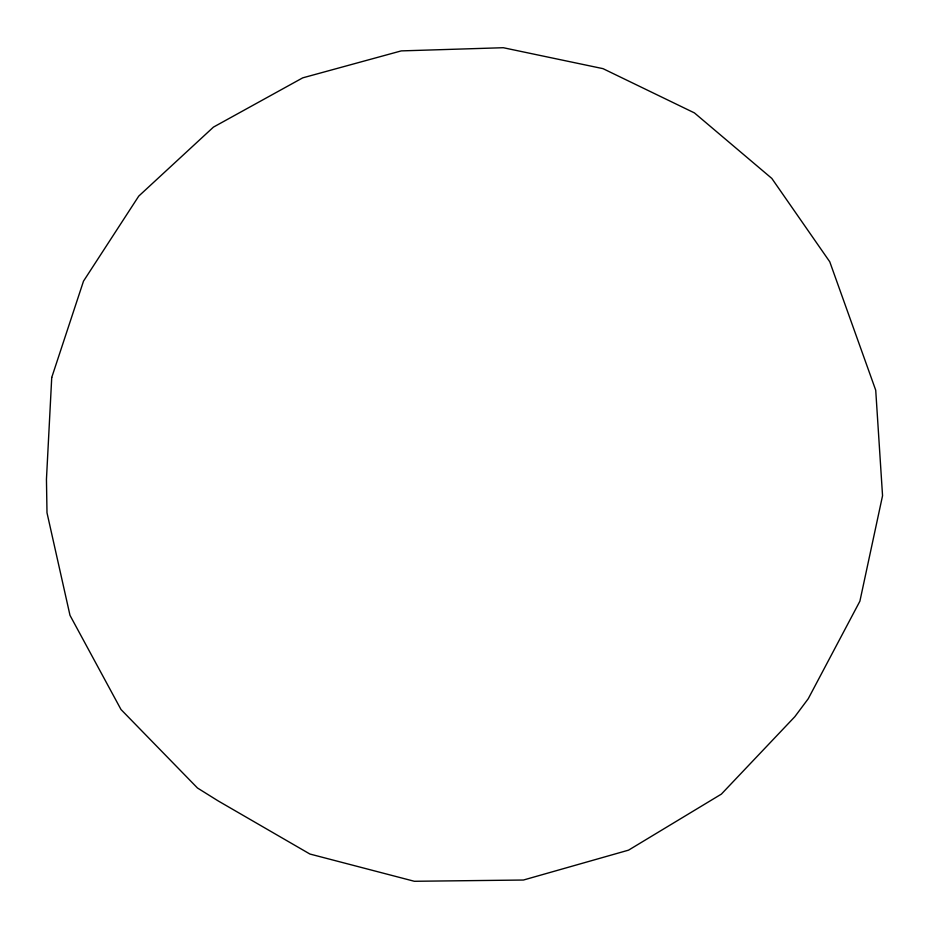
<?xml version="1.0" encoding="UTF-8"?>
<svg xmlns="http://www.w3.org/2000/svg" width="929" height="929" viewBox="0 0 929 929"><rect width="100%" height="100%" fill="white"/><g stroke="black" fill="none" stroke-linecap="round" stroke-linejoin="round"><path stroke-width="1.39" d="M51.734 377.476L46.45 479.306L46.996 512.773L70 615.358L121.014 709.535L197.459 787.989L218.152 800.903L309.914 854.03L414.346 881.284L523.433 880.03L628.55 850.151L721.369 794.121L794.829 716.7L808.23 698.759L859.894 601.191L882.55 495.714L875.722 390.215L829.771 261.792L771.813 178.414L694.427 112.908L603.002 68.653L503.297 47.716L401.247 50.898L302.726 77.85L213.449 127.11L138.758 196.1L83.505 281.139L51.734 377.476"/></g></svg>
